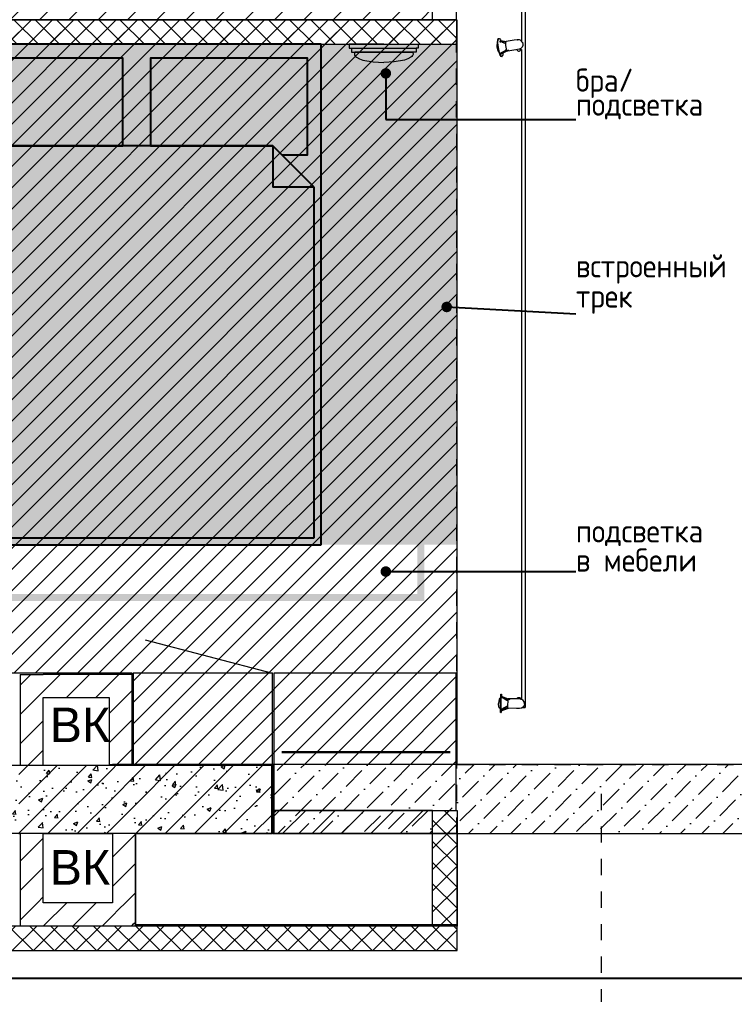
# Model space of a CAD drawing. Header units: millimetres. Extents: x 2336463 to 2579121, y 595385 to 778077.
# Drawn here: x 2378992 to 2382092, y 693313 to 697540 of the extents above; entities that cross this region are included whole.
import ezdxf

# ---------------------------------------------------------------- set-up
doc = ezdxf.new("R2010")
doc.units = ezdxf.units.MM
doc.header["$MEASUREMENT"] = 0
doc.linetypes.add('короткая штриховая', pattern=[141.111111, 70.555556, -70.555556])
for name, color, linetype in [('+возводимые стены', 7, 'Continuous'), ('Интерьер - Мебель', 7, 'Continuous'), ('сит план', 7, 'Continuous')]:
    doc.layers.add(name, color=color, linetype=linetype)
for name, color, linetype, lineweight in [('+возводимые стены_Ном._пера__1', 7, 'Continuous', 13), ('+возводимые стены_Ном._пера__101', 252, 'Continuous', 5), ('+потолки_Ном._пера__1', 7, 'Continuous', 13), ('1 Планировка_Ном._пера__1', 7, 'Continuous', 13), ('MEP - Электрооборудование.ЭО_Ном._пера__1', 7, 'Continuous', 13), ('MEP - Электрооборудование.ЭО_Ном._пера__101', 252, 'Continuous', 5), ('Интерьер - Мебель_Ном._пера__1', 7, 'Continuous', 13), ('Конструктив - Стены Несущие_Ном._пера__1', 7, 'Continuous', 13), ('сит план_Ном._пера__1', 7, 'Continuous', 13)]:
    doc.layers.add(name, color=color, linetype=linetype, lineweight=lineweight)
for name, color, linetype, lineweight, true_color in [('+возводимые стены_Ном._пера__169', 7, 'Continuous', 5, 0x68b353), ('+возводимые стены_Ном._пера__9', 7, 'Continuous', 15, 0x3dad99), ('+потолки_Ном._пера__104', 7, 'Continuous', 5, 0x96e196), ('1 Планировка_Ном._пера__9', 7, 'Continuous', 15, 0x3dad99), ('MEP - Электрооборудование.ЭО_Ном._пера__24', 7, 'Continuous', 30, 0x029e21), ('MEP - Электрооборудование.ЭО_Ном._пера__4', 7, 'Continuous', 15, 0x029e21), ('MEP - Электрооборудование.ЭО_Ном._пера__58', 7, 'Continuous', 5, 0xdf0000), ('Интерьер - Мебель_Ном._пера__62', 7, 'Continuous', 25, 0xaaaaaa), ('Конструктив - Стены Несущие_Ном._пера__162', 7, 'Continuous', 5, 0xaaaaaa), ('сит план_Ном._пера__87', 7, 'Continuous', 20, 0x6a6a6a)]:
    doc.layers.add(name, color=color, linetype=linetype, lineweight=lineweight, true_color=true_color)
doc.styles.add('СГЕНЕРИР_СТИЛЬ_1', font='arial.ttf')
doc.styles.add('СГЕНЕРИР_СТИЛЬ_3', font='isocp.shx')
doc.linetypes.add('Сварной шов', pattern='A,0,[2,Р”РёР·Р°Р№РЅ РїСЂРѕРµРєС‚ СЂР°Р±РѕС‡РёР№1.Shx,S=0.079365,R=0,X=0,Y=0],-17,0', length=17)
doc.dimstyles.new('СГЕНЕРИР_СТИЛЬ__11', dxfattribs={"dimtxt": 0.18, "dimasz": 91.2, "dimexe": 0.18, "dimexo": 0.0625, "dimgap": 0, "dimtad": 0, "dimtih": 1, "dimtoh": 1, "dimdec": 4, "dimzin": 0, "dimdsep": 46, "dimcen": 0.09, "dimadec": 0, "dimazin": 0, "dimtfac": 1, "dimtdec": 4, "dimtmove": 0, "dimatfit": 3, "dimldrblk": 'ARROWHEAD_11', "dimfxl": 0, "dimtolj": 1, "dimtzin": 0, "dimarcsym": 0})
pattern_1 = [(45, (2086872.015, 585813.686), (-45.961939, 45.961939), []), (135, (2086872.015, 585813.686), (45.961939, 45.961939), [])]
pattern_2 = [(45, (2086872.015, 585813.69), (-63.639609, 63.639609), [])]

# ---------------------------------------------------------------- blocks, each defined once
blk = doc.blocks.new('Перекрытие_230', base_point=(2379484.7, 694310.7))
at = {"layer": 'Интерьер - Мебель_Ном._пера__1', "color": 7, "linetype": 'Continuous', "lineweight": 13, "flags": 128}
blk.add_lwpolyline([(2379484.7, 694310.7), (2380090, 694310.7), (2380090, 694705.7), (2379484.7, 694705.7)], close=True, dxfattribs=at)
blk = doc.blocks.new('Перекрытие_246', base_point=(2379495, 693616.3))
at = {"layer": 'Интерьер - Мебель_Ном._пера__1', "color": 7, "linetype": 'Continuous', "lineweight": 13, "flags": 128}
blk.add_lwpolyline([(2379495, 693616.3), (2380890.3, 693616.3), (2380890.3, 694010.7), (2379495, 694010.7)], close=True, dxfattribs=at)
blk = doc.blocks.new('Перекрытие_258', base_point=(2380095.1, 694111.8))
at = {"layer": 'Интерьер - Мебель_Ном._пера__1', "color": 7, "linetype": 'Continuous', "lineweight": 13, "flags": 128}
blk.add_lwpolyline([(2380095.1, 694111.8), (2380885.3, 694111.8), (2380885.3, 694705.7), (2380095.1, 694705.7)], close=True, dxfattribs=at)
blk = doc.blocks.new('Стена_1127', base_point=(2378889.9, 694305.7))
at = {"layer": 'сит план_Ном._пера__87', "linetype": 'Continuous', "lineweight": 20, "true_color": 0x6a6a6a}
h = blk.add_hatch(dxfattribs=at)
h.set_pattern_fill('Блоки_Бетонные_Эффективные', color=251, style=0, pattern_type=2)
h.set_pattern_definition(pattern_2)
h.paths.add_polyline_path([(2378989.9, 694305.7), (2378989.9, 694010.7), (2378995, 694010.7), (2378995, 694305.7)])
h = blk.add_hatch(dxfattribs=at)
h.set_pattern_fill('Блоки_Бетонные_Эффективные', color=251, style=0, pattern_type=2)
h.set_pattern_definition(pattern_2)
h.paths.add_polyline_path([(2379095, 694305.7), (2379095, 694010.7), (2379395, 694010.7), (2379395, 694305.7)])
h = blk.add_hatch(dxfattribs=at)
h.set_pattern_fill('Блоки_Бетонные_Эффективные', color=251, style=0, pattern_type=2)
h.set_pattern_definition(pattern_2)
h.paths.add_polyline_path([(2379495, 694305.7), (2379495, 694010.7), (2380086.3, 694010.7), (2380086.3, 694305.7)])
at = {"layer": 'сит план_Ном._пера__1', "color": 7, "linetype": 'Continuous', "lineweight": 13, "flags": 128}
for points in [[(2378995, 694305.7), (2378989.9, 694305.7)], [(2379395, 694305.7), (2379095, 694305.7)], [(2380086.3, 694305.7), (2379495, 694305.7)], [(2380086.3, 694010.7), (2380086.3, 694305.7)], [(2378989.9, 694010.7), (2378995, 694010.7)], [(2379095, 694010.7), (2379395, 694010.7)], [(2379495, 694010.7), (2380086.3, 694010.7)]]:
    blk.add_lwpolyline(points, dxfattribs=at)
blk = doc.blocks.new('Стена_1128', base_point=(2378995, 694310.7))
at = {"layer": 'сит план_Ном._пера__87', "linetype": 'Continuous', "lineweight": 20, "true_color": 0x6a6a6a}
h = blk.add_hatch(dxfattribs=at)
h.set_pattern_fill('Блоки_Бетонные_Эффективные', color=251, style=0, pattern_type=2)
h.set_pattern_definition(pattern_2)
h.paths.add_polyline_path([(2378995, 694700.7), (2379095, 694600.7), (2379095, 694700.7)])
h = blk.add_hatch(dxfattribs=at)
h.set_pattern_fill('Блоки_Бетонные_Эффективные', color=251, style=0, pattern_type=2)
h.set_pattern_definition(pattern_2)
h.paths.add_polyline_path([(2378995, 694600.7), (2379095, 694600.7), (2378995, 694700.7)])
h = blk.add_hatch(dxfattribs=at)
h.set_pattern_fill('Блоки_Бетонные_Эффективные', color=251, style=0, pattern_type=2)
h.set_pattern_definition(pattern_2)
h.paths.add_polyline_path([(2378995, 694600.7), (2378995, 694310.7), (2379095, 694310.7), (2379095, 694600.7)])
at = {"layer": 'сит план_Ном._пера__1', "color": 7, "linetype": 'Continuous', "lineweight": 13, "flags": 128}
for points in [[(2378995, 694700.7), (2379095, 694700.7)], [(2378995, 694700.7), (2378995, 694310.7)], [(2379095, 694310.7), (2379095, 694600.7)]]:
    blk.add_lwpolyline(points, dxfattribs=at)
blk = doc.blocks.new('Стена_1129', base_point=(2378995, 694700.7))
at = {"layer": 'сит план_Ном._пера__87', "linetype": 'Continuous', "lineweight": 20, "true_color": 0x6a6a6a}
h = blk.add_hatch(dxfattribs=at)
h.set_pattern_fill('Блоки_Бетонные_Эффективные', color=251, style=0, pattern_type=2)
h.set_pattern_definition(pattern_2)
h.paths.add_polyline_path([(2379381, 694700.7), (2379095, 694700.7), (2379095, 694600.7), (2379381, 694600.7)])
h = blk.add_hatch(dxfattribs=at)
h.set_pattern_fill('Блоки_Бетонные_Эффективные', color=251, style=0, pattern_type=2)
h.set_pattern_definition(pattern_2)
h.paths.add_polyline_path([(2379381, 694600.7), (2379481, 694600.7), (2379481, 694700.7)])
h = blk.add_hatch(dxfattribs=at)
h.set_pattern_fill('Блоки_Бетонные_Эффективные', color=251, style=0, pattern_type=2)
h.set_pattern_definition(pattern_2)
h.paths.add_polyline_path([(2379381, 694700.7), (2379381, 694600.7), (2379481, 694700.7)])
at = {"layer": 'сит план_Ном._пера__1', "color": 7, "linetype": 'Continuous', "lineweight": 13, "flags": 128}
for points in [[(2379481, 694700.7), (2379095, 694700.7)], [(2379481, 694700.7), (2379481, 694600.7)], [(2379095, 694600.7), (2379381, 694600.7)]]:
    blk.add_lwpolyline(points, dxfattribs=at)
blk = doc.blocks.new('Стена_1130', base_point=(2379481, 694700.7))
at = {"layer": 'сит план_Ном._пера__87', "linetype": 'Continuous', "lineweight": 20, "true_color": 0x6a6a6a}
h = blk.add_hatch(dxfattribs=at)
h.set_pattern_fill('Блоки_Бетонные_Эффективные', color=251, style=0, pattern_type=2)
h.set_pattern_definition(pattern_2)
h.paths.add_polyline_path([(2379381, 694600.7), (2379381, 694310.7), (2379481, 694310.7), (2379481, 694600.7)])
at = {"layer": 'сит план_Ном._пера__1', "color": 7, "linetype": 'Continuous', "lineweight": 13, "flags": 128}
for points in [[(2379381, 694600.7), (2379381, 694310.7)], [(2379481, 694310.7), (2379481, 694600.7)], [(2379381, 694310.7), (2379481, 694310.7)]]:
    blk.add_lwpolyline(points, dxfattribs=at)
blk = doc.blocks.new('Стена_1131', base_point=(2378995, 694310.7))
at = {"layer": 'сит план_Ном._пера__87', "linetype": 'Continuous', "lineweight": 20, "true_color": 0x6a6a6a}
h = blk.add_hatch(dxfattribs=at)
h.set_pattern_fill('Блоки_Бетонные_Эффективные', color=251, style=0, pattern_type=2)
h.set_pattern_definition(pattern_2)
h.paths.add_polyline_path([(2379095, 693711.3), (2379095, 694310.7), (2378995, 694310.7), (2378995, 693711.3)])
h = blk.add_hatch(dxfattribs=at)
h.set_pattern_fill('Блоки_Бетонные_Эффективные', color=251, style=0, pattern_type=2)
h.set_pattern_definition(pattern_2)
h.paths.add_polyline_path([(2379095, 693711.3), (2378995, 693611.3), (2379095, 693611.3)])
h = blk.add_hatch(dxfattribs=at)
h.set_pattern_fill('Блоки_Бетонные_Эффективные', color=251, style=0, pattern_type=2)
h.set_pattern_definition(pattern_2)
h.paths.add_polyline_path([(2378995, 693711.3), (2378995, 693611.3), (2379095, 693711.3)])
at = {"layer": 'сит план_Ном._пера__1', "color": 7, "linetype": 'Continuous', "lineweight": 13, "flags": 128}
for points in [[(2378995, 694310.7), (2378995, 694305.7)], [(2379095, 694305.7), (2379095, 694310.7)], [(2378995, 694010.7), (2378995, 693611.3)], [(2379095, 693711.3), (2379095, 694010.7)], [(2378995, 693611.3), (2379095, 693611.3)]]:
    blk.add_lwpolyline(points, dxfattribs=at)
blk = doc.blocks.new('Стена_1132', base_point=(2378995, 693611.3))
at = {"layer": 'сит план_Ном._пера__87', "linetype": 'Continuous', "lineweight": 20, "true_color": 0x6a6a6a}
h = blk.add_hatch(dxfattribs=at)
h.set_pattern_fill('Блоки_Бетонные_Эффективные', color=251, style=0, pattern_type=2)
h.set_pattern_definition(pattern_2)
h.paths.add_polyline_path([(2379395, 693711.3), (2379095, 693711.3), (2379095, 693611.3), (2379395, 693611.3)])
h = blk.add_hatch(dxfattribs=at)
h.set_pattern_fill('Блоки_Бетонные_Эффективные', color=251, style=0, pattern_type=2)
h.set_pattern_definition(pattern_2)
h.paths.add_polyline_path([(2379395, 693711.3), (2379495, 693611.3), (2379495, 693711.3)])
h = blk.add_hatch(dxfattribs=at)
h.set_pattern_fill('Блоки_Бетонные_Эффективные', color=251, style=0, pattern_type=2)
h.set_pattern_definition(pattern_2)
h.paths.add_polyline_path([(2379395, 693611.3), (2379495, 693611.3), (2379395, 693711.3)])
at = {"layer": 'сит план_Ном._пера__1', "color": 7, "linetype": 'Continuous', "lineweight": 13, "flags": 128}
for points in [[(2379395, 693711.3), (2379095, 693711.3)], [(2379495, 693611.3), (2379495, 693711.3)], [(2379095, 693611.3), (2379495, 693611.3)]]:
    blk.add_lwpolyline(points, dxfattribs=at)
blk = doc.blocks.new('Стена_1133', base_point=(2379495, 693611.3))
at = {"layer": 'сит план_Ном._пера__87', "linetype": 'Continuous', "lineweight": 20, "true_color": 0x6a6a6a}
h = blk.add_hatch(dxfattribs=at)
h.set_pattern_fill('Блоки_Бетонные_Эффективные', color=251, style=0, pattern_type=2)
h.set_pattern_definition(pattern_2)
h.paths.add_polyline_path([(2379495, 693711.3), (2379495, 694310.7), (2379395, 694310.7), (2379395, 693711.3)])
at = {"layer": 'сит план_Ном._пера__1', "color": 7, "linetype": 'Continuous', "lineweight": 13, "flags": 128}
for points in [[(2379495, 694310.7), (2379395, 694310.7)], [(2379395, 694310.7), (2379395, 694305.7)], [(2379495, 694305.7), (2379495, 694310.7)], [(2379395, 694010.7), (2379395, 693711.3)], [(2379495, 693711.3), (2379495, 694010.7)]]:
    blk.add_lwpolyline(points, dxfattribs=at)
blk = doc.blocks.new('Стена_1154', base_point=(2380783.5, 697539))
at = {"layer": '+возводимые стены_Ном._пера__169', "linetype": 'Continuous', "lineweight": 5, "true_color": 0x68b353}
h = blk.add_hatch(dxfattribs=at)
h.set_pattern_fill('Блоки_Бетонные_Эффективные', color=85, style=0, pattern_type=2)
h.set_pattern_definition(pattern_2)
h.paths.add_polyline_path([(2380783.5, 697639), (2377245.1, 697639), (2377245.1, 697539), (2380783.5, 697539)])
at = {"layer": '+возводимые стены_Ном._пера__101', "color": 252, "linetype": 'Continuous', "lineweight": 5, "flags": 128}
for points in [[(2380783.5, 697639), (2377245.1, 697639)], [(2380783.5, 697539), (2380783.5, 697639)], [(2377245.1, 697539), (2380783.5, 697539)]]:
    blk.add_lwpolyline(points, dxfattribs=at)
blk = doc.blocks.new('Стена_1166', base_point=(2380090, 694011))
at = {"layer": '+возводимые стены_Ном._пера__169', "linetype": 'Continuous', "lineweight": 5, "true_color": 0x68b353}
h = blk.add_hatch(dxfattribs=at)
h.set_pattern_fill('Блоки_Бетонные_Эффективные', color=85, style=0, pattern_type=2)
h.set_pattern_definition(pattern_2)
h.paths.add_polyline_path([(2380090, 694011), (2380783.5, 694010.8), (2380783.5, 694110.8), (2380090, 694111)])
at = {"layer": '+возводимые стены_Ном._пера__101', "color": 252, "linetype": 'Continuous', "lineweight": 5, "flags": 128}
for points in [[(2380783.5, 694110.8), (2380090, 694111)], [(2380090, 694111), (2380090, 694011)], [(2380783.5, 694010.8), (2380783.5, 694110.8)], [(2380090, 694011), (2380783.5, 694010.8)]]:
    blk.add_lwpolyline(points, dxfattribs=at)
blk = doc.blocks.new('Кровать Двуспальная 01 25')
at = {"layer": 'Интерьер - Мебель_Ном._пера__62', "color": 253, "linetype": 'Continuous', "lineweight": 25, "true_color": 0xaaaaaa}
for p, q in [((1600, 2170), (0, 2170)), ((0, 2170), (0, 0)), ((1600, 0), (1600, 2170)), ((210, 1730), (30, 1550)), ((800, 1730), (210, 1730)), ((210, 1730), (210, 1550)), ((1390, 1730), (800, 1730)), ((1570, 1550), (1390, 1730)), ((1390, 1730), (1390, 1550)), ((30, 1550), (30, 30)), ((30, 1550), (210, 1550)), ((1570, 1550), (1390, 1550)), ((1570, 30), (1570, 1550)), ((0, 0), (1600, 0)), ((30, 30), (800, 30)), ((800, 30), (1570, 30))]:
    blk.add_line(p, q, dxfattribs=at)
at = {"layer": 'Интерьер - Мебель_Ном._пера__62', "color": 253, "linetype": 'Continuous', "lineweight": 25, "true_color": 0xaaaaaa, "flags": 128}
for points in [[(740, 1730), (740, 2110), (60, 2110), (60, 1690), (170, 1690), (210, 1730)], [(1390, 1730), (1430, 1690), (1540, 1690), (1540, 2110), (860, 2110), (860, 1730)]]:
    blk.add_lwpolyline(points, close=True, dxfattribs=at)
blk = doc.blocks.new('Набор Источников Света Настенный 25_2')
at = {"layer": 'MEP - Электрооборудование.ЭО_Ном._пера__58', "color": 12, "linetype": 'Continuous', "lineweight": 5, "true_color": 0xdf0000}
for p, q in [((7100, 0), (-7100, 0)), ((-7103.2, -16.7), (-7104.6, -24.7)), ((-7104.6, -24.7), (-7104.4, -38.7)), ((-7104.4, -38.7), (-7103.8, -74.5)), ((-7098.8, -9.8), (-7103.2, -16.7)), ((-7100, -8), (-7100, 0)), ((-7100, -11.1), (-7100, -8)), ((-7100, -11.7), (-7100, -11.1)), ((-7092.1, -5.2), (-7098.8, -9.8)), ((-7084.2, -3.5), (-7092.1, -5.2)), ((-7084.2, -3.5), (-7076.4, -4.9)), ((-7076.2, -5), (-7076.4, -4.9)), ((-7076.2, -5), (-7069.4, -9.5)), ((-7069.4, -9.5), (-7064.8, -16.2)), ((-7064.8, -16.2), (-7063.1, -24.2)), ((-7064, -20), (-7061.6, -20)), ((-7063.1, -20.7), (-7063.7, -21.5)), ((-4248.4, -16), (-7063.6, -16)), ((-7063.6, -20), (-7063.6, -16)), ((-7061.6, -20), (-7063.1, -20.7)), ((-7063.1, -24.2), (-7062.9, -38.2)), ((-7062.9, -35.4), (-7062.9, -35.5)), ((-7062.9, -35.5), (-7061.3, -36)), ((-7062.9, -36), (-7061.3, -36)), ((-7062.9, -38.2), (-7062.3, -74)), ((-7060, -20.5), (-7061.6, -20)), ((-7061.3, -36), (-7059.7, -35.3)), ((-7058.6, -22.2), (-7060, -20.5)), ((-7059.7, -35.3), (-7058.4, -33.5)), ((-7057.7, -24.7), (-7058.6, -22.2)), ((-7058.4, -33.5), (-7057.6, -30.8)), ((-7057.3, -27.7), (-7057.7, -24.7)), ((-7057.6, -30.8), (-7057.3, -27.7)), ((-4254.8, -28.9), (-4254.6, -25.8)), ((-4254.2, -31.9), (-4254.8, -28.9)), ((-4249, -40.5), (-4254.7, -75)), ((-4254.6, -25.8), (-4253.8, -23)), ((-4253, -34.3), (-4254.2, -31.9)), ((-4253.8, -23), (-4252.4, -21)), ((-4251.4, -35.7), (-4253, -34.3)), ((-4252.4, -21), (-4250.7, -20.1)), ((-4249.7, -35.9), (-4251.4, -35.7)), ((-4250.7, -20.1), (-4248.9, -20.3)), ((-4250.7, -20.1), (-4247.6, -20.1)), ((-4248.1, -35.1), (-4249.7, -35.9)), ((-4249.7, -35.9), (-4248.3, -35.9)), ((-4246.8, -27.1), (-4249, -40.5)), ((-4248.9, -20.3), (-4247.3, -21.7)), ((-4248.4, -20.1), (-4248.4, -16)), ((-4247.3, -21.7), (-4246.2, -24.1)), ((-4244, -19.7), (-4246.8, -27.1)), ((-4246.2, -24.1), (-4246, -25)), ((-4238.5, -14), (-4244, -19.7)), ((-4231.2, -11), (-4238.5, -14)), ((-4230, -10.5), (-4231.2, -11)), ((-4227.8, -10.3), (-4230, -10.5)), ((-4225, -10.5), (-4227.8, -10.3)), ((-4221.9, -11), (-4225, -10.5)), ((-4219, -11.7), (-4221.9, -11)), ((-4216.8, -12.5), (-4219, -11.7)), ((-4215.6, -13.4), (-4216.8, -12.5)), ((-4215.6, -13.4), (-4209.7, -18.5)), ((-1450.7, -16), (-4212.6, -16)), ((-4209.7, -18.5), (-4206.4, -25.5)), ((-4206.1, -35.3), (-4208.3, -48.7)), ((-4206.4, -25.5), (-4206.1, -33.4)), ((-4206.1, -35.3), (-4206.1, -33.4)), ((-7114.4, -103.9), (-7103.8, -73.2)), ((-7101.3, -74.9), (-7110.4, -103.9)), ((-7100.9, -74.9), (-7109.9, -103.8)), ((-7103.8, -74.5), (-7103.8, -74.6)), ((-7103.8, -74.6), (-7103.4, -74.8)), ((-7103.4, -74.8), (-7099.9, -75)), ((-7096.3, -80.9), (-7102.5, -92.2)), ((-7099.9, -75), (-7093.8, -75)), ((-7095.7, -75), (-7096.3, -80.9)), ((-7093.8, -75), (-7086.1, -75)), ((-7086.1, -75), (-7077.9, -74.8)), ((-7077.9, -74.8), (-7070.5, -74.6)), ((-7070.5, -74.6), (-7065.7, -74.4)), ((-7070.4, -74.6), (-7069.6, -80.5)), ((-7069.6, -80.5), (-7063, -91.7)), ((-7065.9, -74.4), (-7055.7, -103.9)), ((-7051.7, -103.9), (-7065.8, -66.5)), ((-7051.2, -103.8), (-7065.1, -67)), ((-7062.5, -74.1), (-7062.3, -74.1)), ((-7062.3, -74), (-7062.3, -74.1)), ((-4268.9, -107.5), (-4250.3, -72.1)), ((-4268.3, -107.8), (-4249.6, -71.9)), ((-4250.6, -79.5), (-4264.5, -107.8)), ((-4248.4, -82.6), (-4256.5, -92.2)), ((-4254.7, -75), (-4254.7, -75.1)), ((-4254.7, -75.1), (-4254.6, -76.9)), ((-4254.6, -76.9), (-4253.4, -77.8)), ((-4250.8, -79.4), (-4245.8, -81.4)), ((-4247.8, -80.6), (-4248.4, -82.6)), ((-4245.8, -81.4), (-4238.3, -83.2)), ((-4238.3, -83.2), (-4230.2, -84.5)), ((-4230.2, -84.5), (-4222.7, -84.9)), ((-4222.7, -84.9), (-4217, -84.5)), ((-4217, -84.5), (-4214, -83.2)), ((-4216.7, -84.3), (-4212.9, -107.5)), ((-4216.2, -84.1), (-4212.3, -107.8)), ((-4208.3, -48.7), (-4214, -83.2)), ((-4214, -83.2), (-4214, -83.2)), ((-4208.6, -107.8), (-4213.7, -81.4)), ((-7116.9, -103.8), (-7122.1, -104.3)), ((-7122.1, -104.3), (-7121.3, -104.7)), ((-7122.1, -106.3), (-7122.1, -104.3)), ((-7122.1, -106.3), (-7121.3, -106.7)), ((-7121.3, -104.7), (-7114.7, -105)), ((-7121.3, -106.7), (-7114.6, -107)), ((-7114.3, -103.7), (-7116.9, -103.8)), ((-7114.7, -105), (-7103.1, -105.1)), ((-7114.6, -107), (-7103.1, -107.1)), ((-7110.4, -103.9), (-7114.4, -103.9)), ((-7109.9, -103.8), (-7110.4, -103.9)), ((-7106.8, -103.4), (-7109.8, -103.5)), ((-7106, -96.7), (-7107, -100.4)), ((-7107, -100.4), (-7106.7, -104.1)), ((-7102.5, -92.2), (-7106, -96.7)), ((-7105.9, -107.1), (-7105.6, -108.2)), ((-7105.6, -108.2), (-7103.3, -111.5)), ((-7103.3, -111.5), (-7100, -113.8)), ((-7103.1, -105.1), (-7088.4, -105)), ((-7103.1, -107.1), (-7088.4, -107)), ((-7100, -113.8), (-7099.6, -114)), ((-7099.6, -114), (-7082.4, -116.3)), ((-7088.4, -105), (-7072.8, -104.7)), ((-7088.4, -107), (-7072.8, -106.7)), ((-7064.8, -113.4), (-7082.4, -116.3)), ((-7072.8, -104.7), (-7058.7, -104.3)), ((-7072.8, -106.7), (-7058.7, -106.3)), ((-7061.6, -111), (-7064.8, -113.4)), ((-7063, -91.7), (-7059.4, -96.1)), ((-7059.4, -107.6), (-7061.6, -111)), ((-7059.4, -96.1), (-7058.3, -99.8)), ((-7059.1, -106.3), (-7059.4, -107.6)), ((-7058.7, -104.3), (-7048.2, -103.8)), ((-7058.7, -106.3), (-7048.2, -105.8)), ((-7058.3, -99.8), (-7058.4, -103.5)), ((-7056.2, -102.6), (-7058.3, -102.6)), ((-7055.7, -103.9), (-7051.7, -103.9)), ((-7050.5, -102.6), (-7051.7, -102.6)), ((-7051.2, -103.8), (-7051.7, -103.9)), ((-7043.8, -102.9), (-7050.5, -102.6)), ((-7048.2, -103.8), (-7043, -103.3)), ((-7048.2, -105.8), (-7043, -105.3)), ((-7043, -103.3), (-7043.8, -102.9)), ((-7043, -105.3), (-7043, -103.3)), ((-4278.1, -101.7), (-4277.8, -99.7)), ((-4278.1, -101.7), (-4278, -105.2)), ((-4278, -105.2), (-4272, -109.4)), ((-4271.9, -97.3), (-4277.8, -99.7)), ((-4277.8, -99.7), (-4277.7, -103.3)), ((-4277.7, -103.3), (-4271.7, -107.5)), ((-4272, -109.4), (-4261.1, -113.6)), ((-4263.2, -96.7), (-4271.9, -97.3)), ((-4271.7, -107.5), (-4260.8, -111.7)), ((-4268.9, -107.5), (-4268.3, -107.8)), ((-4264.5, -107.8), (-4268.3, -107.8)), ((-4261.1, -113.6), (-4246.8, -117.2)), ((-4260.8, -111.7), (-4246.5, -115.3)), ((-4258.5, -114.3), (-4257.7, -115)), ((-4257.7, -115), (-4255.1, -116.9)), ((-4256.5, -92.2), (-4257.2, -92.8)), ((-4255.1, -116.9), (-4250.2, -118.8)), ((-4250.2, -118.8), (-4243.9, -120.3)), ((-4246.8, -117.2), (-4231.4, -119.6)), ((-4246.5, -115.3), (-4231.1, -117.7)), ((-4243.9, -120.3), (-4237, -121.4)), ((-4237, -121.4), (-4230.7, -121.8)), ((-4231.4, -119.6), (-4217.2, -120.4)), ((-4231.1, -117.7), (-4216.9, -118.5)), ((-4230.7, -121.8), (-4225.9, -121.4)), ((-4225.9, -121.4), (-4223.3, -120.3)), ((-4222.8, -120.1), (-4223.3, -120.3)), ((-4222.1, -84.9), (-4222.2, -87.9)), ((-4222.2, -86.8), (-4217.8, -98.2)), ((-4217.8, -98.2), (-4215, -102.8)), ((-4217.2, -120.4), (-4206.4, -119.6)), ((-4216.9, -118.5), (-4206, -117.7)), ((-4214.6, -108.7), (-4215.3, -112.3)), ((-4215, -102.8), (-4214.6, -106.5)), ((-4213.3, -104.8), (-4214.9, -104.2)), ((-4214.6, -108.7), (-4214.6, -106.5)), ((-4212.9, -107.5), (-4212.3, -107.8)), ((-4212.3, -107.8), (-4208.6, -107.8)), ((-4206.3, -107.5), (-4208.8, -106.5)), ((-4206.4, -119.6), (-4200.5, -117.2)), ((-4200.3, -111.7), (-4206.3, -107.5)), ((-4206, -117.7), (-4200.2, -115.3)), ((-4200.5, -117.2), (-4200.2, -115.3)), ((-4200.2, -115.3), (-4200.3, -111.7))]:
    blk.add_line(p, q, dxfattribs=at)
blk = doc.blocks.new('Настенный Светильник 25')
at = {"layer": 'MEP - Электрооборудование.ЭО_Ном._пера__58', "color": 12, "linetype": 'Continuous', "lineweight": 5, "true_color": 0xdf0000}
for p, q in [((-150, 0), (-150, -17.5)), ((0, 0), (-150, 0)), ((0, 0), (150, 0)), ((-150, -17.5), (-140, -17.5)), ((-140, -17.5), (-140, -35)), ((-140, -17.5), (140, -17.5)), ((-140, -35), (0, -35)), ((-127, -39.8), (-127.3, -42.3)), ((-126.2, -37.3), (-127, -39.8)), ((-124.8, -35), (-126.2, -37.3)), ((0, -35), (-124.8, -35)), ((140, -35), (0, -35)), ((0, -35), (124.8, -35)), ((124.8, -35), (126.2, -37.3)), ((126.2, -37.3), (127, -39.8)), ((127, -39.8), (127.3, -42.3)), ((150, -17.5), (140, -17.5)), ((140, -17.5), (140, -35)), ((150, 0), (150, -17.5)), ((-127.3, -42.3), (-127, -44.9)), ((-127, -44.9), (-126.2, -47.3)), ((-126.2, -47.3), (-124.8, -49.7)), ((-124.8, -49.7), (-121.6, -53.4)), ((-121.6, -53.4), (-117.6, -56.8)), ((-117.6, -56.8), (-104.6, -63.8)), ((-104.6, -63.8), (-90, -69)), ((-90, -69), (-45.7, -77.2)), ((-45.7, -77.2), (0, -80)), ((45.7, -77.2), (0, -80)), ((90, -69), (45.7, -77.2)), ((104.6, -63.8), (90, -69)), ((117.6, -56.8), (104.6, -63.8)), ((121.6, -53.4), (117.6, -56.8)), ((124.8, -49.7), (121.6, -53.4)), ((126.2, -47.3), (124.8, -49.7)), ((127, -44.9), (126.2, -47.3)), ((127.3, -42.3), (127, -44.9))]:
    blk.add_line(p, q, dxfattribs=at)
blk = doc.blocks.new('ARROWHEAD_11')
at = {"color": 0, "linetype": 'Continuous', "lineweight": 0}
blk.add_line((0, 0), (-1, 0), dxfattribs=at)
at = {"color": 0, "linetype": 'Continuous', "lineweight": 0, "const_width": 0.25, "flags": 128}
blk.add_lwpolyline([(-0.125, 0, 1), (0.125, 0, 1)], format="xyb", close=True, dxfattribs=at)

msp = doc.modelspace()

# ---------------------------------------------------------------- hatches: boundary and pattern name
at = {"layer": '+возводимые стены_Ном._пера__9', "linetype": 'Continuous', "lineweight": 15, "true_color": 0x3dad99}
h = msp.add_hatch(dxfattribs=at)
h.set_pattern_fill('Блоки_Бетонные', color=135, style=0, pattern_type=2)
h.set_pattern_definition(pattern_1)
h.paths.add_polyline_path([(2380888.1, 697539), (2377894.6, 697539), (2377894.6, 697433), (2380888.1, 697433)])
h = msp.add_hatch(dxfattribs=at)
h.set_pattern_fill('Блоки_Бетонные', color=135, style=0, pattern_type=2)
h.set_pattern_definition(pattern_1)
h.paths.add_polyline_path([(2380783.5, 694110.8), (2380889.5, 694110.8), (2380889.5, 693609.6), (2380783.5, 693609.6)])
h = msp.add_hatch(dxfattribs=at)
h.set_pattern_fill('Блоки_Бетонные', color=135, style=0, pattern_type=2)
h.set_pattern_definition(pattern_1)
h.paths.add_polyline_path([(2380890.3, 693609.6), (2378890.5, 693609.6), (2378890.5, 693503.6), (2380890.3, 693503.6)])
at = {"layer": '+потолки_Ном._пера__104', "linetype": 'Continuous', "lineweight": 5, "true_color": 0x96e196}
h = msp.add_hatch(dxfattribs=at)
h.set_pattern_fill('Линии_Наклонные__Шаг_1_5_', color=81, style=0, pattern_type=2)
h.set_pattern_definition([(45, (2086872.015, 585813.686), (-45.961939, 45.961939), [])])
h.paths.add_polyline_path([(2377245.1, 694209.1), (2377245.1, 697539), (2380888.1, 697539), (2380888.1, 694311), (2379481, 694311), (2379481, 694705.7), (2378889.9, 694705.7), (2378889.9, 694209.1)])
at = {"layer": '1 Планировка_Ном._пера__9', "linetype": 'Continuous', "lineweight": 0, "true_color": 0x0f2b26}
msp.add_hatch(color=118, dxfattribs=at).paths.add_polyline_path([(2378060.5, 697435.1), (2380890.5, 697435.1), (2380890.5, 695263.1), (2378060.5, 695263.1)])
at = {"layer": 'MEP - Электрооборудование.ЭО_Ном._пера__58', "linetype": 'Continuous', "lineweight": 5, "true_color": 0xdf0000}
h = msp.add_hatch(color=12, dxfattribs=at)
h.paths.add_polyline_path([(2378246.9, 697018.9), (2380716.8, 697018.9), (2380746.9, 697018.9), (2380746.9, 695018.9), (2380716.9, 695018.9), (2380716.8, 695018.9), (2378277.3, 695018.9), (2378246.9, 695018.9), (2378246.9, 696983.1)])
h.paths.add_polyline_path([(2380716.8, 695048.9), (2380716.8, 696983.1), (2378277.3, 696983.1), (2378277.3, 695048.9)], flags=0)
at = {"layer": 'Конструктив - Стены Несущие_Ном._пера__162', "linetype": 'Continuous', "lineweight": 5, "true_color": 0xaaaaaa}
h = msp.add_hatch(dxfattribs=at)
h.set_pattern_fill('Бетон_01', color=253, style=0, pattern_type=2)
h.set_pattern_definition([(45, (2086872.01, 585813.69), (-91.92388, 91.92388), [97.499996, -32.5, 0, -32.5]), (45, (2086883.5, 585917.1), (-91.92388, 91.92388), [97.499996, -32.5, 0, -32.5])])
h.paths.add_polyline_path([(2382477.2, 694310.7), (2380095.1, 694310.7), (2380095.1, 694010.7), (2382477.2, 694010.7)])
at = {"layer": 'сит план_Ном._пера__1', "linetype": 'Continuous', "lineweight": 13}
h = msp.add_hatch(dxfattribs=at)
h.set_pattern_fill('AR_CONC', style=0, pattern_type=2)
h.set_pattern_definition([(50, (2086872.01, 585813.69), (-182.18467, 15.939086), [19.05, -209.55]), (355, (2086872.01, 585813.69), (-35.24342, 191.05685), [15.24, -167.64058]), (100.451445, (2086887.2, 585812.36), (146.94125, 175.11775), [16.19001, -178.09024]), (46.1842, (2086872.01, 585864.49), (-271.07904, 42.04233), [28.575, -314.325]), (96.63556, (2086894.6, 585860.98), (237.40413, 247.42612), [24.28502, -267.1356]), (351.18415, (2086872.01, 585864.49), (237.40413, 247.42612), [22.85997, -251.45973]), (21, (2086897.41, 585851.79), (-151.61439, 102.2652), [19.05, -209.55]), (326, (2086897.41, 585851.79), (61.80203, 184.18797), [15.24, -167.64]), (71.451445, (2086910.05, 585843.26), (213.41642, 81.92277), [16.19001, -178.08994]), (37.5, (2086872.015, 585813.686), (3.088603, 84.555039), [0, -165.608, 0, -170.18, 0, -168.275]), (7.5, (2086872.015, 585813.69), (66.819663, 100.180575), [0, -97.028, 0, -161.798, 0, -64.135]), (327.5, (2086815.37, 585813.686), (-135.590595, 5.728744), [0, -63.5, 0, -198.12, 0, -262.89]), (317.5, (2086789.97, 585813.69), (148.12918, 25.42649), [0, -82.55, 0, -131.572, 0, -186.69])])
h.paths.add_polyline_path([(2378889.9, 694307), (2380090, 694307), (2380090, 694011), (2378889.9, 694011)])

# ---------------------------------------------------------------- linework, layer by layer
at = {"layer": '+возводимые стены_Ном._пера__1', "color": 7, "linetype": 'Continuous', "lineweight": 13, "flags": 128}
for points in [[(2380888.1, 697539), (2377894.6, 697539), (2377894.6, 697433), (2380888.1, 697433)], [(2380783.5, 694110.8), (2380889.5, 694110.8), (2380889.5, 693609.6), (2380783.5, 693609.6)], [(2380890.3, 693609.6), (2378890.5, 693609.6), (2378890.5, 693503.6), (2380890.3, 693503.6)]]:
    msp.add_lwpolyline(points, close=True, dxfattribs=at)
at = {"layer": '+потолки_Ном._пера__1', "color": 7, "linetype": 'Continuous', "lineweight": 13, "flags": 128}
msp.add_lwpolyline([(2377245.1, 694209.1), (2377245.1, 697539), (2380888.1, 697539), (2380888.1, 694311), (2379481, 694311), (2379481, 694705.7), (2378889.9, 694705.7), (2378889.9, 694209.1)], close=True, dxfattribs=at)
at = {"layer": '1 Планировка_Ном._пера__1', "color": 7, "linetype": 'короткая штриховая', "lineweight": 13}
msp.add_line((2380888.1, 694010.7), (2380886.1, 709137.7), dxfattribs=at)
at = {"layer": 'MEP - Электрооборудование.ЭО_Ном._пера__1', "color": 7, "linetype": 'короткая штриховая', "lineweight": 13}
for p, q in [((2380888.1, 694310.7), (2382142.1, 694310.7)), ((2381515.1, 691149.5), (2381515.1, 694192))]:
    msp.add_line(p, q, dxfattribs=at)
at = {"layer": 'MEP - Электрооборудование.ЭО_Ном._пера__24', "color": 104, "linetype": 'Сварной шов', "lineweight": 30, "true_color": 0x029e21}
msp.add_line((2380129.8, 694363.9), (2380859.6, 694363.9), dxfattribs=at)
at = {"layer": 'Интерьер - Мебель_Ном._пера__1', "color": 7, "linetype": 'Continuous', "lineweight": 13}
msp.add_line((2379537.6, 694850.7), (2380090, 694705.7), dxfattribs=at)
at = {"layer": 'Конструктив - Стены Несущие_Ном._пера__1', "color": 7, "linetype": 'Continuous', "lineweight": 13, "flags": 128}
msp.add_lwpolyline([(2382477.2, 694310.7), (2380095.1, 694310.7), (2380095.1, 694010.7), (2382477.2, 694010.7)], close=True, dxfattribs=at)
at = {"layer": 'сит план_Ном._пера__1', "color": 7, "linetype": 'Continuous', "lineweight": 13, "flags": 128}
msp.add_lwpolyline([(2378889.9, 694307), (2380090, 694307), (2380090, 694011), (2378889.9, 694011)], close=True, dxfattribs=at)

# ---------------------------------------------------------------- block references
at = {"layer": '+возводимые стены', "color": 252, "lineweight": 5}
for name, p in [('Стена_1154', (2380783.5, 697539)), ('Стена_1166', (2380090, 694011))]:
    msp.add_blockref(name, p, dxfattribs=at)
at = {"layer": 'MEP - Электрооборудование.ЭО_Ном._пера__58', "color": 12, "linetype": 'Continuous', "lineweight": 5, "true_color": 0xdf0000, "xscale": -1, "zscale": 1000, "rotation": 270}
msp.add_blockref('Набор Источников Света Настенный 25_2', (2381185.1, 701657.9), dxfattribs=at)
at = {"layer": 'MEP - Электрооборудование.ЭО_Ном._пера__58', "color": 12, "linetype": 'Continuous', "lineweight": 5, "true_color": 0xdf0000, "zscale": 1000}
msp.add_blockref('Настенный Светильник 25', (2380571.4, 697433), dxfattribs=at)
at = {"layer": 'Интерьер - Мебель', "color": 7, "linetype": 'Continuous', "lineweight": 13}
for name, p in [('Перекрытие_230', (2379484.7, 694310.7)), ('Перекрытие_258', (2380095.1, 694111.8)), ('Перекрытие_246', (2379495, 693616.3))]:
    msp.add_blockref(name, p, dxfattribs=at)
at = {"layer": 'Интерьер - Мебель_Ном._пера__62', "color": 253, "linetype": 'Continuous', "lineweight": 25, "true_color": 0xaaaaaa, "zscale": 1000}
msp.add_blockref('Кровать Двуспальная 01 25', (2378700.3, 695262.9), dxfattribs=at)
at = {"layer": 'сит план', "color": 7, "lineweight": 13}
for name, p in [('Стена_1128', (2378995, 694310.7)), ('Стена_1129', (2378995, 694700.7)), ('Стена_1130', (2379481, 694700.7)), ('Стена_1127', (2378889.9, 694305.7)), ('Стена_1131', (2378995, 694310.7)), ('Стена_1133', (2379495, 693611.3)), ('Стена_1132', (2378995, 693611.3))]:
    msp.add_blockref(name, p, dxfattribs=at)

# ---------------------------------------------------------------- texts
at = {"layer": 'MEP - Электрооборудование.ЭО_Ном._пера__1', "color": 7, "linetype": 'Continuous', "lineweight": 13, "char_height": 100, "attachment_point": 7, "style": 'СГЕНЕРИР_СТИЛЬ_3'}
for s, insert, line_spacing_factor in [('\\A1;{\\pql;\\Fisocp.shx;бра/\\P\\pql;\\Fisocp.shx;подсветка}', (2381404.4, 697106.7), 0.625719), ('\\A1;{\\pql;\\Fisocp.shx;встроенный \\P\\pql;\\Fisocp.shx;трек}', (2381404.4, 696263.9), 0.784842)]:
    msp.add_mtext(s, dxfattribs=dict(at, insert=insert, line_spacing_factor=line_spacing_factor))
at = {"layer": 'MEP - Электрооборудование.ЭО_Ном._пера__4', "color": 104, "linetype": 'Continuous', "lineweight": 15, "true_color": 0x029e21, "insert": (2381404.4, 695146.8), "char_height": 100, "attachment_point": 7, "line_spacing_factor": 0.756492, "style": 'СГЕНЕРИР_СТИЛЬ_3'}
msp.add_mtext('\\A1;{\\pql;\\Fisocp.shx;подсветка\\P\\pql;\\Fisocp.shx;в мебели}', dxfattribs=at)
at = {"layer": 'сит план_Ном._пера__1', "color": 7, "linetype": 'Continuous', "lineweight": 13, "char_height": 150, "attachment_point": 1, "style": 'СГЕНЕРИР_СТИЛЬ_1'}
for insert in [(2379123.6, 694557.3), (2379123.6, 693939.5)]:
    msp.add_mtext('\\A1;{\\pql;\\fArial|b0|i0|c204|p38;ВК}', dxfattribs=dict(at, insert=insert))

# ---------------------------------------------------------------- leaders
at = {"layer": 'MEP - Электрооборудование.ЭО_Ном._пера__101', "color": 252, "linetype": 'Continuous', "lineweight": 5, "annotation_type": 0, "has_hookline": 1, "hookline_direction": 0}
for points, text_width in [([(2380580.6, 697306.2), (2380580.6, 697106.7), (2381404.4, 697106.7)], 643.7), ([(2380844.5, 696293.8), (2381404.4, 696263.9)], 763.9), ([(2380580.6, 695146.8), (2381404.4, 695146.8)], 646.3), ([(2375437.5, 693384.1), (2385020.1, 693384.1)], 649.6)]:
    msp.add_leader(points, dimstyle='СГЕНЕРИР_СТИЛЬ__11', dxfattribs=dict(at, text_width=text_width))

doc.saveas('drawing.dxf')
